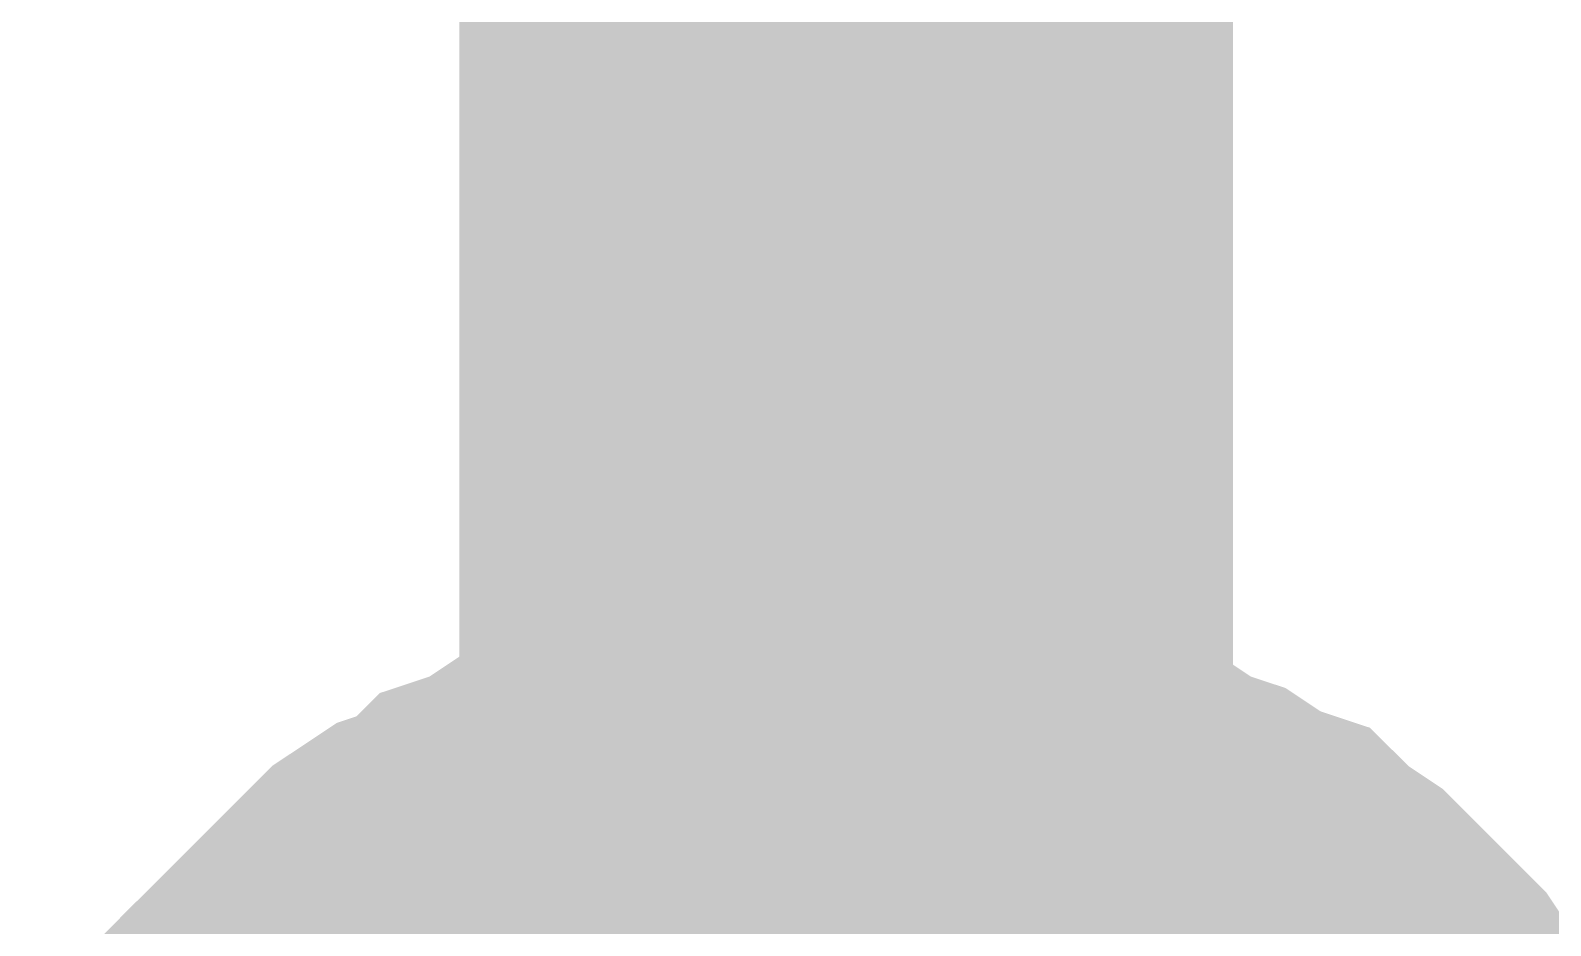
# Model space of a CAD drawing. Header units: inches. Extents: x 0 to 841, y 0 to 594.
# Drawn here: x 199.231 to 200.703, y 558.072 to 558.94 of the extents above; entities that cross this region are included whole.
import ezdxf

# ---------------------------------------------------------------- set-up
doc = ezdxf.new("R2010")
doc.units = ezdxf.units.IN
doc.layers.add('Sheet', color=255, linetype='Continuous')

msp = doc.modelspace()

# ---------------------------------------------------------------- linework, layer by layer
at = {"layer": 'Sheet'}
for points in [[(200.0205, 557.4926, 0.7493, 0.7493, 0), (200.0205, 562.4898, 0.7493, 0.7493, 0)], [(200.0205, 562.4898, 0.2997, 0.2997, 0), (200.0205, 557.4926, 0.2997, 0.2997, 0)], [(199.3804, 557.9194, 0.2997, 0.2997, 0), (199.4029, 557.953, 0.2997, 0.2997, 0), (199.4253, 557.9755, 0.2997, 0.2997, 0), (199.459, 558.0092, 0.2997, 0.2997, 0), (199.4815, 558.0316, 0.2997, 0.2997, 0), (199.5039, 558.0541, 0.2997, 0.2997, 0), (199.5376, 558.0878, 0.2997, 0.2997, 0), (199.5601, 558.1103, 0.2997, 0.2997, 0), (199.5938, 558.1327, 0.2997, 0.2997, 0), (199.6275, 558.1439, 0.2997, 0.2997, 0), (199.6499, 558.1664, 0.2997, 0.2997, 0), (199.6836, 558.1776, 0.2997, 0.2997, 0), (199.7173, 558.2001, 0.2997, 0.2997, 0), (199.751, 558.2113, 0.2997, 0.2997, 0), (199.7959, 558.2226, 0.2997, 0.2997, 0), (199.8296, 558.2338, 0.2997, 0.2997, 0), (199.8633, 558.245, 0.2997, 0.2997, 0), (199.9082, 558.245, 0.2997, 0.2997, 0), (199.9419, 558.2562, 0.2997, 0.2997, 0), (199.9756, 558.2562, 0.2997, 0.2997, 0), (200.0205, 558.2562, 0.2997, 0.2997, 0)], [(199.3804, 557.9194, 0.2997, 0.2997, 0), (199.4029, 557.953, 0.2997, 0.2997, 0), (199.4253, 557.9755, 0.2997, 0.2997, 0), (199.459, 558.0092, 0.2997, 0.2997, 0), (199.4815, 558.0316, 0.2997, 0.2997, 0), (199.5039, 558.0541, 0.2997, 0.2997, 0), (199.5376, 558.0878, 0.2997, 0.2997, 0), (199.5601, 558.1103, 0.2997, 0.2997, 0), (199.5938, 558.1327, 0.2997, 0.2997, 0), (199.6275, 558.1439, 0.2997, 0.2997, 0), (199.6499, 558.1664, 0.2997, 0.2997, 0), (199.6836, 558.1776, 0.2997, 0.2997, 0), (199.7173, 558.2001, 0.2997, 0.2997, 0), (199.751, 558.2113, 0.2997, 0.2997, 0), (199.7959, 558.2226, 0.2997, 0.2997, 0), (199.8296, 558.2338, 0.2997, 0.2997, 0), (199.8633, 558.245, 0.2997, 0.2997, 0), (199.9082, 558.245, 0.2997, 0.2997, 0), (199.9419, 558.2562, 0.2997, 0.2997, 0), (199.9756, 558.2562, 0.2997, 0.2997, 0), (200.0205, 558.2562, 0.2997, 0.2997, 0)], [(199.3804, 557.9194, 0.2997, 0.2997, 0), (199.4029, 557.953, 0.2997, 0.2997, 0), (199.4253, 557.9755, 0.2997, 0.2997, 0), (199.459, 558.0092, 0.2997, 0.2997, 0), (199.4815, 558.0316, 0.2997, 0.2997, 0), (199.5039, 558.0541, 0.2997, 0.2997, 0), (199.5376, 558.0878, 0.2997, 0.2997, 0), (199.5601, 558.1103, 0.2997, 0.2997, 0), (199.5938, 558.1327, 0.2997, 0.2997, 0), (199.6275, 558.1439, 0.2997, 0.2997, 0), (199.6499, 558.1664, 0.2997, 0.2997, 0), (199.6836, 558.1776, 0.2997, 0.2997, 0), (199.7173, 558.2001, 0.2997, 0.2997, 0), (199.751, 558.2113, 0.2997, 0.2997, 0), (199.7959, 558.2226, 0.2997, 0.2997, 0), (199.8296, 558.2338, 0.2997, 0.2997, 0), (199.8633, 558.245, 0.2997, 0.2997, 0), (199.9082, 558.245, 0.2997, 0.2997, 0), (199.9419, 558.2562, 0.2997, 0.2997, 0), (199.9756, 558.2562, 0.2997, 0.2997, 0), (200.0205, 558.2562, 0.2997, 0.2997, 0)], [(199.3804, 557.9194, 0.2997, 0.2997, 0), (199.4029, 557.953, 0.2997, 0.2997, 0), (199.4253, 557.9755, 0.2997, 0.2997, 0), (199.459, 558.0092, 0.2997, 0.2997, 0), (199.4815, 558.0316, 0.2997, 0.2997, 0), (199.5039, 558.0541, 0.2997, 0.2997, 0), (199.5376, 558.0878, 0.2997, 0.2997, 0), (199.5601, 558.1103, 0.2997, 0.2997, 0), (199.5938, 558.1327, 0.2997, 0.2997, 0), (199.6275, 558.1439, 0.2997, 0.2997, 0), (199.6499, 558.1664, 0.2997, 0.2997, 0), (199.6836, 558.1776, 0.2997, 0.2997, 0), (199.7173, 558.2001, 0.2997, 0.2997, 0), (199.751, 558.2113, 0.2997, 0.2997, 0), (199.7959, 558.2226, 0.2997, 0.2997, 0), (199.8296, 558.2338, 0.2997, 0.2997, 0), (199.8633, 558.245, 0.2997, 0.2997, 0), (199.9082, 558.245, 0.2997, 0.2997, 0), (199.9419, 558.2562, 0.2997, 0.2997, 0), (199.9756, 558.2562, 0.2997, 0.2997, 0), (200.0205, 558.2562, 0.2997, 0.2997, 0)], [(199.3804, 557.9194, 0.2997, 0.2997, 0), (199.4029, 557.953, 0.2997, 0.2997, 0), (199.4253, 557.9755, 0.2997, 0.2997, 0), (199.459, 558.0092, 0.2997, 0.2997, 0), (199.4815, 558.0316, 0.2997, 0.2997, 0), (199.5039, 558.0541, 0.2997, 0.2997, 0), (199.5376, 558.0878, 0.2997, 0.2997, 0), (199.5601, 558.1103, 0.2997, 0.2997, 0), (199.5938, 558.1327, 0.2997, 0.2997, 0), (199.6275, 558.1439, 0.2997, 0.2997, 0), (199.6499, 558.1664, 0.2997, 0.2997, 0), (199.6836, 558.1776, 0.2997, 0.2997, 0), (199.7173, 558.2001, 0.2997, 0.2997, 0), (199.751, 558.2113, 0.2997, 0.2997, 0), (199.7959, 558.2226, 0.2997, 0.2997, 0), (199.8296, 558.2338, 0.2997, 0.2997, 0), (199.8633, 558.245, 0.2997, 0.2997, 0), (199.9082, 558.245, 0.2997, 0.2997, 0), (199.9419, 558.2562, 0.2997, 0.2997, 0), (199.9756, 558.2562, 0.2997, 0.2997, 0), (200.0205, 558.2562, 0.2997, 0.2997, 0)], [(200.0205, 558.2562, 0.2997, 0.2997, 0), (200.0205, 558.2562, 0.2997, 0.2997, 0)], [(200.0205, 558.2562, 0.2997, 0.2997, 0), (200.0542, 558.2562, 0.2997, 0.2997, 0), (200.0991, 558.2562, 0.2997, 0.2997, 0), (200.1328, 558.245, 0.2997, 0.2997, 0), (200.1777, 558.245, 0.2997, 0.2997, 0), (200.2114, 558.2338, 0.2997, 0.2997, 0), (200.245, 558.2226, 0.2997, 0.2997, 0), (200.2787, 558.2113, 0.2997, 0.2997, 0), (200.3124, 558.2001, 0.2997, 0.2997, 0), (200.3461, 558.1776, 0.2997, 0.2997, 0), (200.3798, 558.1664, 0.2997, 0.2997, 0), (200.4135, 558.1439, 0.2997, 0.2997, 0), (200.4472, 558.1327, 0.2997, 0.2997, 0), (200.4696, 558.1103, 0.2997, 0.2997, 0), (200.5033, 558.0878, 0.2997, 0.2997, 0), (200.537, 558.0541, 0.2997, 0.2997, 0), (200.5595, 558.0316, 0.2997, 0.2997, 0), (200.5819, 558.0092, 0.2997, 0.2997, 0), (200.6044, 557.9755, 0.2997, 0.2997, 0), (200.6268, 557.953, 0.2997, 0.2997, 0), (200.6493, 557.9194, 0.2997, 0.2997, 0)], [(200.0205, 558.2562, 0.2997, 0.2997, 0), (200.0205, 558.2562, 0.2997, 0.2997, 0)], [(200.0205, 558.2562, 0.2997, 0.2997, 0), (200.0542, 558.2562, 0.2997, 0.2997, 0), (200.0991, 558.2562, 0.2997, 0.2997, 0), (200.1328, 558.245, 0.2997, 0.2997, 0), (200.1777, 558.245, 0.2997, 0.2997, 0), (200.2114, 558.2338, 0.2997, 0.2997, 0), (200.245, 558.2226, 0.2997, 0.2997, 0), (200.2787, 558.2113, 0.2997, 0.2997, 0), (200.3124, 558.2001, 0.2997, 0.2997, 0), (200.3461, 558.1776, 0.2997, 0.2997, 0), (200.3798, 558.1664, 0.2997, 0.2997, 0), (200.4135, 558.1439, 0.2997, 0.2997, 0), (200.4472, 558.1327, 0.2997, 0.2997, 0), (200.4696, 558.1103, 0.2997, 0.2997, 0), (200.5033, 558.0878, 0.2997, 0.2997, 0), (200.537, 558.0541, 0.2997, 0.2997, 0), (200.5595, 558.0316, 0.2997, 0.2997, 0), (200.5819, 558.0092, 0.2997, 0.2997, 0), (200.6044, 557.9755, 0.2997, 0.2997, 0), (200.6268, 557.953, 0.2997, 0.2997, 0), (200.6493, 557.9194, 0.2997, 0.2997, 0)], [(200.0205, 558.2562, 0.2997, 0.2997, 0), (200.0205, 558.2562, 0.2997, 0.2997, 0)], [(200.0205, 558.2562, 0.2997, 0.2997, 0), (200.0542, 558.2562, 0.2997, 0.2997, 0), (200.0991, 558.2562, 0.2997, 0.2997, 0), (200.1328, 558.245, 0.2997, 0.2997, 0), (200.1777, 558.245, 0.2997, 0.2997, 0), (200.2114, 558.2338, 0.2997, 0.2997, 0), (200.245, 558.2226, 0.2997, 0.2997, 0), (200.2787, 558.2113, 0.2997, 0.2997, 0), (200.3124, 558.2001, 0.2997, 0.2997, 0), (200.3461, 558.1776, 0.2997, 0.2997, 0), (200.3798, 558.1664, 0.2997, 0.2997, 0), (200.4135, 558.1439, 0.2997, 0.2997, 0), (200.4472, 558.1327, 0.2997, 0.2997, 0), (200.4696, 558.1103, 0.2997, 0.2997, 0), (200.5033, 558.0878, 0.2997, 0.2997, 0), (200.537, 558.0541, 0.2997, 0.2997, 0), (200.5595, 558.0316, 0.2997, 0.2997, 0), (200.5819, 558.0092, 0.2997, 0.2997, 0), (200.6044, 557.9755, 0.2997, 0.2997, 0), (200.6268, 557.953, 0.2997, 0.2997, 0), (200.6493, 557.9194, 0.2997, 0.2997, 0)], [(200.0205, 558.2562, 0.2997, 0.2997, 0), (200.0205, 558.2562, 0.2997, 0.2997, 0)], [(200.0205, 558.2562, 0.2997, 0.2997, 0), (200.0542, 558.2562, 0.2997, 0.2997, 0), (200.0991, 558.2562, 0.2997, 0.2997, 0), (200.1328, 558.245, 0.2997, 0.2997, 0), (200.1777, 558.245, 0.2997, 0.2997, 0), (200.2114, 558.2338, 0.2997, 0.2997, 0), (200.245, 558.2226, 0.2997, 0.2997, 0), (200.2787, 558.2113, 0.2997, 0.2997, 0), (200.3124, 558.2001, 0.2997, 0.2997, 0), (200.3461, 558.1776, 0.2997, 0.2997, 0), (200.3798, 558.1664, 0.2997, 0.2997, 0), (200.4135, 558.1439, 0.2997, 0.2997, 0), (200.4472, 558.1327, 0.2997, 0.2997, 0), (200.4696, 558.1103, 0.2997, 0.2997, 0), (200.5033, 558.0878, 0.2997, 0.2997, 0), (200.537, 558.0541, 0.2997, 0.2997, 0), (200.5595, 558.0316, 0.2997, 0.2997, 0), (200.5819, 558.0092, 0.2997, 0.2997, 0), (200.6044, 557.9755, 0.2997, 0.2997, 0), (200.6268, 557.953, 0.2997, 0.2997, 0), (200.6493, 557.9194, 0.2997, 0.2997, 0)], [(200.0205, 558.2562, 0.2997, 0.2997, 0), (200.0205, 558.2562, 0.2997, 0.2997, 0)], [(200.0205, 558.2562, 0.2997, 0.2997, 0), (200.0542, 558.2562, 0.2997, 0.2997, 0), (200.0991, 558.2562, 0.2997, 0.2997, 0), (200.1328, 558.245, 0.2997, 0.2997, 0), (200.1777, 558.245, 0.2997, 0.2997, 0), (200.2114, 558.2338, 0.2997, 0.2997, 0), (200.245, 558.2226, 0.2997, 0.2997, 0), (200.2787, 558.2113, 0.2997, 0.2997, 0), (200.3124, 558.2001, 0.2997, 0.2997, 0), (200.3461, 558.1776, 0.2997, 0.2997, 0), (200.3798, 558.1664, 0.2997, 0.2997, 0), (200.4135, 558.1439, 0.2997, 0.2997, 0), (200.4472, 558.1327, 0.2997, 0.2997, 0), (200.4696, 558.1103, 0.2997, 0.2997, 0), (200.5033, 558.0878, 0.2997, 0.2997, 0), (200.537, 558.0541, 0.2997, 0.2997, 0), (200.5595, 558.0316, 0.2997, 0.2997, 0), (200.5819, 558.0092, 0.2997, 0.2997, 0), (200.6044, 557.9755, 0.2997, 0.2997, 0), (200.6268, 557.953, 0.2997, 0.2997, 0), (200.6493, 557.9194, 0.2997, 0.2997, 0)], [(199.459, 558.0092, 0.0991, 0.0991, 0), (199.4815, 558.0316, 0.0991, 0.0991, 0), (199.5039, 558.0541, 0.0991, 0.0991, 0), (199.5376, 558.0878, 0.0991, 0.0991, 0), (199.5601, 558.1103, 0.0991, 0.0991, 0), (199.5938, 558.1327, 0.0991, 0.0991, 0), (199.6275, 558.1439, 0.0991, 0.0991, 0), (199.6499, 558.1664, 0.0991, 0.0991, 0), (199.6836, 558.1776, 0.0991, 0.0991, 0), (199.7173, 558.2001, 0.0991, 0.0991, 0), (199.751, 558.2113, 0.0991, 0.0991, 0), (199.7959, 558.2226, 0.0991, 0.0991, 0), (199.8296, 558.2338, 0.0991, 0.0991, 0), (199.8633, 558.245, 0.0991, 0.0991, 0), (199.9082, 558.245, 0.0991, 0.0991, 0), (199.9419, 558.2562, 0.0991, 0.0991, 0), (199.9756, 558.2562, 0.0991, 0.0991, 0), (200.0205, 558.2562, 0.0991, 0.0991, 0)], [(199.459, 558.0092, 0.0991, 0.0991, 0), (199.4815, 558.0316, 0.0991, 0.0991, 0), (199.5039, 558.0541, 0.0991, 0.0991, 0), (199.5376, 558.0878, 0.0991, 0.0991, 0), (199.5601, 558.1103, 0.0991, 0.0991, 0), (199.5938, 558.1327, 0.0991, 0.0991, 0), (199.6275, 558.1439, 0.0991, 0.0991, 0), (199.6499, 558.1664, 0.0991, 0.0991, 0), (199.6836, 558.1776, 0.0991, 0.0991, 0), (199.7173, 558.2001, 0.0991, 0.0991, 0), (199.751, 558.2113, 0.0991, 0.0991, 0), (199.7959, 558.2226, 0.0991, 0.0991, 0), (199.8296, 558.2338, 0.0991, 0.0991, 0), (199.8633, 558.245, 0.0991, 0.0991, 0), (199.9082, 558.245, 0.0991, 0.0991, 0), (199.9419, 558.2562, 0.0991, 0.0991, 0), (199.9756, 558.2562, 0.0991, 0.0991, 0), (200.0205, 558.2562, 0.0991, 0.0991, 0)], [(199.459, 558.0092, 0.0991, 0.0991, 0), (199.4815, 558.0316, 0.0991, 0.0991, 0), (199.5039, 558.0541, 0.0991, 0.0991, 0), (199.5376, 558.0878, 0.0991, 0.0991, 0), (199.5601, 558.1103, 0.0991, 0.0991, 0), (199.5938, 558.1327, 0.0991, 0.0991, 0), (199.6275, 558.1439, 0.0991, 0.0991, 0), (199.6499, 558.1664, 0.0991, 0.0991, 0), (199.6836, 558.1776, 0.0991, 0.0991, 0), (199.7173, 558.2001, 0.0991, 0.0991, 0), (199.751, 558.2113, 0.0991, 0.0991, 0), (199.7959, 558.2226, 0.0991, 0.0991, 0), (199.8296, 558.2338, 0.0991, 0.0991, 0), (199.8633, 558.245, 0.0991, 0.0991, 0), (199.9082, 558.245, 0.0991, 0.0991, 0), (199.9419, 558.2562, 0.0991, 0.0991, 0), (199.9756, 558.2562, 0.0991, 0.0991, 0), (200.0205, 558.2562, 0.0991, 0.0991, 0)], [(199.459, 558.0092, 0.0991, 0.0991, 0), (199.4815, 558.0316, 0.0991, 0.0991, 0), (199.5039, 558.0541, 0.0991, 0.0991, 0), (199.5376, 558.0878, 0.0991, 0.0991, 0), (199.5601, 558.1103, 0.0991, 0.0991, 0), (199.5938, 558.1327, 0.0991, 0.0991, 0), (199.6275, 558.1439, 0.0991, 0.0991, 0), (199.6499, 558.1664, 0.0991, 0.0991, 0), (199.6836, 558.1776, 0.0991, 0.0991, 0), (199.7173, 558.2001, 0.0991, 0.0991, 0), (199.751, 558.2113, 0.0991, 0.0991, 0), (199.7959, 558.2226, 0.0991, 0.0991, 0), (199.8296, 558.2338, 0.0991, 0.0991, 0), (199.8633, 558.245, 0.0991, 0.0991, 0), (199.9082, 558.245, 0.0991, 0.0991, 0), (199.9419, 558.2562, 0.0991, 0.0991, 0), (199.9756, 558.2562, 0.0991, 0.0991, 0), (200.0205, 558.2562, 0.0991, 0.0991, 0)], [(199.459, 558.0092, 0.0991, 0.0991, 0), (199.4815, 558.0316, 0.0991, 0.0991, 0), (199.5039, 558.0541, 0.0991, 0.0991, 0), (199.5376, 558.0878, 0.0991, 0.0991, 0), (199.5601, 558.1103, 0.0991, 0.0991, 0), (199.5938, 558.1327, 0.0991, 0.0991, 0), (199.6275, 558.1439, 0.0991, 0.0991, 0), (199.6499, 558.1664, 0.0991, 0.0991, 0), (199.6836, 558.1776, 0.0991, 0.0991, 0), (199.7173, 558.2001, 0.0991, 0.0991, 0), (199.751, 558.2113, 0.0991, 0.0991, 0), (199.7959, 558.2226, 0.0991, 0.0991, 0), (199.8296, 558.2338, 0.0991, 0.0991, 0), (199.8633, 558.245, 0.0991, 0.0991, 0), (199.9082, 558.245, 0.0991, 0.0991, 0), (199.9419, 558.2562, 0.0991, 0.0991, 0), (199.9756, 558.2562, 0.0991, 0.0991, 0), (200.0205, 558.2562, 0.0991, 0.0991, 0)], [(200.0205, 558.2562, 0.0991, 0.0991, 0), (200.0205, 558.2562, 0.0991, 0.0991, 0)], [(200.0205, 558.2562, 0.0991, 0.0991, 0), (200.0542, 558.2562, 0.0991, 0.0991, 0), (200.0991, 558.2562, 0.0991, 0.0991, 0), (200.1328, 558.245, 0.0991, 0.0991, 0), (200.1777, 558.245, 0.0991, 0.0991, 0), (200.2114, 558.2338, 0.0991, 0.0991, 0), (200.245, 558.2226, 0.0991, 0.0991, 0), (200.2787, 558.2113, 0.0991, 0.0991, 0), (200.3124, 558.2001, 0.0991, 0.0991, 0), (200.3461, 558.1776, 0.0991, 0.0991, 0), (200.3798, 558.1664, 0.0991, 0.0991, 0), (200.4135, 558.1439, 0.0991, 0.0991, 0), (200.4472, 558.1327, 0.0991, 0.0991, 0), (200.4696, 558.1103, 0.0991, 0.0991, 0), (200.5033, 558.0878, 0.0991, 0.0991, 0), (200.537, 558.0541, 0.0991, 0.0991, 0), (200.5595, 558.0316, 0.0991, 0.0991, 0), (200.5819, 558.0092, 0.0991, 0.0991, 0)], [(200.0205, 558.2562, 0.0991, 0.0991, 0), (200.0205, 558.2562, 0.0991, 0.0991, 0)], [(200.0205, 558.2562, 0.0991, 0.0991, 0), (200.0542, 558.2562, 0.0991, 0.0991, 0), (200.0991, 558.2562, 0.0991, 0.0991, 0), (200.1328, 558.245, 0.0991, 0.0991, 0), (200.1777, 558.245, 0.0991, 0.0991, 0), (200.2114, 558.2338, 0.0991, 0.0991, 0), (200.245, 558.2226, 0.0991, 0.0991, 0), (200.2787, 558.2113, 0.0991, 0.0991, 0), (200.3124, 558.2001, 0.0991, 0.0991, 0), (200.3461, 558.1776, 0.0991, 0.0991, 0), (200.3798, 558.1664, 0.0991, 0.0991, 0), (200.4135, 558.1439, 0.0991, 0.0991, 0), (200.4472, 558.1327, 0.0991, 0.0991, 0), (200.4696, 558.1103, 0.0991, 0.0991, 0), (200.5033, 558.0878, 0.0991, 0.0991, 0), (200.537, 558.0541, 0.0991, 0.0991, 0), (200.5595, 558.0316, 0.0991, 0.0991, 0), (200.5819, 558.0092, 0.0991, 0.0991, 0)], [(200.0205, 558.2562, 0.0991, 0.0991, 0), (200.0205, 558.2562, 0.0991, 0.0991, 0)], [(200.0205, 558.2562, 0.0991, 0.0991, 0), (200.0542, 558.2562, 0.0991, 0.0991, 0), (200.0991, 558.2562, 0.0991, 0.0991, 0), (200.1328, 558.245, 0.0991, 0.0991, 0), (200.1777, 558.245, 0.0991, 0.0991, 0), (200.2114, 558.2338, 0.0991, 0.0991, 0), (200.245, 558.2226, 0.0991, 0.0991, 0), (200.2787, 558.2113, 0.0991, 0.0991, 0), (200.3124, 558.2001, 0.0991, 0.0991, 0), (200.3461, 558.1776, 0.0991, 0.0991, 0), (200.3798, 558.1664, 0.0991, 0.0991, 0), (200.4135, 558.1439, 0.0991, 0.0991, 0), (200.4472, 558.1327, 0.0991, 0.0991, 0), (200.4696, 558.1103, 0.0991, 0.0991, 0), (200.5033, 558.0878, 0.0991, 0.0991, 0), (200.537, 558.0541, 0.0991, 0.0991, 0), (200.5595, 558.0316, 0.0991, 0.0991, 0), (200.5819, 558.0092, 0.0991, 0.0991, 0)], [(200.0205, 558.2562, 0.0991, 0.0991, 0), (200.0205, 558.2562, 0.0991, 0.0991, 0)], [(200.0205, 558.2562, 0.0991, 0.0991, 0), (200.0542, 558.2562, 0.0991, 0.0991, 0), (200.0991, 558.2562, 0.0991, 0.0991, 0), (200.1328, 558.245, 0.0991, 0.0991, 0), (200.1777, 558.245, 0.0991, 0.0991, 0), (200.2114, 558.2338, 0.0991, 0.0991, 0), (200.245, 558.2226, 0.0991, 0.0991, 0), (200.2787, 558.2113, 0.0991, 0.0991, 0), (200.3124, 558.2001, 0.0991, 0.0991, 0), (200.3461, 558.1776, 0.0991, 0.0991, 0), (200.3798, 558.1664, 0.0991, 0.0991, 0), (200.4135, 558.1439, 0.0991, 0.0991, 0), (200.4472, 558.1327, 0.0991, 0.0991, 0), (200.4696, 558.1103, 0.0991, 0.0991, 0), (200.5033, 558.0878, 0.0991, 0.0991, 0), (200.537, 558.0541, 0.0991, 0.0991, 0), (200.5595, 558.0316, 0.0991, 0.0991, 0), (200.5819, 558.0092, 0.0991, 0.0991, 0)], [(200.0205, 558.2562, 0.0991, 0.0991, 0), (200.0205, 558.2562, 0.0991, 0.0991, 0)], [(200.0205, 558.2562, 0.0991, 0.0991, 0), (200.0542, 558.2562, 0.0991, 0.0991, 0), (200.0991, 558.2562, 0.0991, 0.0991, 0), (200.1328, 558.245, 0.0991, 0.0991, 0), (200.1777, 558.245, 0.0991, 0.0991, 0), (200.2114, 558.2338, 0.0991, 0.0991, 0), (200.245, 558.2226, 0.0991, 0.0991, 0), (200.2787, 558.2113, 0.0991, 0.0991, 0), (200.3124, 558.2001, 0.0991, 0.0991, 0), (200.3461, 558.1776, 0.0991, 0.0991, 0), (200.3798, 558.1664, 0.0991, 0.0991, 0), (200.4135, 558.1439, 0.0991, 0.0991, 0), (200.4472, 558.1327, 0.0991, 0.0991, 0), (200.4696, 558.1103, 0.0991, 0.0991, 0), (200.5033, 558.0878, 0.0991, 0.0991, 0), (200.537, 558.0541, 0.0991, 0.0991, 0), (200.5595, 558.0316, 0.0991, 0.0991, 0), (200.5819, 558.0092, 0.0991, 0.0991, 0)], [(199.7397, 557.9081, 0.2997, 0.2997, 0), (199.7622, 557.9306, 0.2997, 0.2997, 0), (199.7734, 557.9418, 0.2997, 0.2997, 0), (199.7959, 557.953, 0.2997, 0.2997, 0), (199.8183, 557.953, 0.2997, 0.2997, 0), (199.8408, 557.9643, 0.2997, 0.2997, 0), (199.8745, 557.9755, 0.2997, 0.2997, 0), (199.897, 557.9867, 0.2997, 0.2997, 0), (199.9194, 557.9867, 0.2997, 0.2997, 0), (199.9419, 557.9867, 0.2997, 0.2997, 0), (199.9643, 557.998, 0.2997, 0.2997, 0), (199.998, 557.998, 0.2997, 0.2997, 0), (200.0205, 557.998, 0.2997, 0.2997, 0)], [(199.7397, 557.9081, 0.2997, 0.2997, 0), (199.7622, 557.9306, 0.2997, 0.2997, 0), (199.7734, 557.9418, 0.2997, 0.2997, 0), (199.7959, 557.953, 0.2997, 0.2997, 0), (199.8183, 557.953, 0.2997, 0.2997, 0), (199.8408, 557.9643, 0.2997, 0.2997, 0), (199.8745, 557.9755, 0.2997, 0.2997, 0), (199.897, 557.9867, 0.2997, 0.2997, 0), (199.9194, 557.9867, 0.2997, 0.2997, 0), (199.9419, 557.9867, 0.2997, 0.2997, 0), (199.9643, 557.998, 0.2997, 0.2997, 0), (199.998, 557.998, 0.2997, 0.2997, 0), (200.0205, 557.998, 0.2997, 0.2997, 0)], [(199.7397, 557.9081, 0.2997, 0.2997, 0), (199.7622, 557.9306, 0.2997, 0.2997, 0), (199.7734, 557.9418, 0.2997, 0.2997, 0), (199.7959, 557.953, 0.2997, 0.2997, 0), (199.8183, 557.953, 0.2997, 0.2997, 0), (199.8408, 557.9643, 0.2997, 0.2997, 0), (199.8745, 557.9755, 0.2997, 0.2997, 0), (199.897, 557.9867, 0.2997, 0.2997, 0), (199.9194, 557.9867, 0.2997, 0.2997, 0), (199.9419, 557.9867, 0.2997, 0.2997, 0), (199.9643, 557.998, 0.2997, 0.2997, 0), (199.998, 557.998, 0.2997, 0.2997, 0), (200.0205, 557.998, 0.2997, 0.2997, 0)], [(199.7397, 557.9081, 0.2997, 0.2997, 0), (199.7622, 557.9306, 0.2997, 0.2997, 0), (199.7734, 557.9418, 0.2997, 0.2997, 0), (199.7959, 557.953, 0.2997, 0.2997, 0), (199.8183, 557.953, 0.2997, 0.2997, 0), (199.8408, 557.9643, 0.2997, 0.2997, 0), (199.8745, 557.9755, 0.2997, 0.2997, 0), (199.897, 557.9867, 0.2997, 0.2997, 0), (199.9194, 557.9867, 0.2997, 0.2997, 0), (199.9419, 557.9867, 0.2997, 0.2997, 0), (199.9643, 557.998, 0.2997, 0.2997, 0), (199.998, 557.998, 0.2997, 0.2997, 0), (200.0205, 557.998, 0.2997, 0.2997, 0)], [(200.0205, 557.998, 0.2997, 0.2997, 0), (200.0205, 557.998, 0.2997, 0.2997, 0)], [(200.0205, 557.998, 0.2997, 0.2997, 0), (200.0429, 557.998, 0.2997, 0.2997, 0), (200.0766, 557.998, 0.2997, 0.2997, 0), (200.0991, 557.9867, 0.2997, 0.2997, 0), (200.1215, 557.9867, 0.2997, 0.2997, 0), (200.144, 557.9867, 0.2997, 0.2997, 0), (200.1664, 557.9755, 0.2997, 0.2997, 0), (200.2001, 557.9643, 0.2997, 0.2997, 0), (200.2226, 557.953, 0.2997, 0.2997, 0), (200.245, 557.953, 0.2997, 0.2997, 0), (200.2675, 557.9418, 0.2997, 0.2997, 0), (200.2787, 557.9306, 0.2997, 0.2997, 0), (200.3012, 557.9081, 0.2997, 0.2997, 0)], [(200.0205, 557.998, 0.2997, 0.2997, 0), (200.0205, 557.998, 0.2997, 0.2997, 0)], [(200.0205, 557.998, 0.2997, 0.2997, 0), (200.0429, 557.998, 0.2997, 0.2997, 0), (200.0766, 557.998, 0.2997, 0.2997, 0), (200.0991, 557.9867, 0.2997, 0.2997, 0), (200.1215, 557.9867, 0.2997, 0.2997, 0), (200.144, 557.9867, 0.2997, 0.2997, 0), (200.1664, 557.9755, 0.2997, 0.2997, 0), (200.2001, 557.9643, 0.2997, 0.2997, 0), (200.2226, 557.953, 0.2997, 0.2997, 0), (200.245, 557.953, 0.2997, 0.2997, 0), (200.2675, 557.9418, 0.2997, 0.2997, 0), (200.2787, 557.9306, 0.2997, 0.2997, 0), (200.3012, 557.9081, 0.2997, 0.2997, 0)], [(200.0205, 557.998, 0.2997, 0.2997, 0), (200.0205, 557.998, 0.2997, 0.2997, 0)], [(200.0205, 557.998, 0.2997, 0.2997, 0), (200.0429, 557.998, 0.2997, 0.2997, 0), (200.0766, 557.998, 0.2997, 0.2997, 0), (200.0991, 557.9867, 0.2997, 0.2997, 0), (200.1215, 557.9867, 0.2997, 0.2997, 0), (200.144, 557.9867, 0.2997, 0.2997, 0), (200.1664, 557.9755, 0.2997, 0.2997, 0), (200.2001, 557.9643, 0.2997, 0.2997, 0), (200.2226, 557.953, 0.2997, 0.2997, 0), (200.245, 557.953, 0.2997, 0.2997, 0), (200.2675, 557.9418, 0.2997, 0.2997, 0), (200.2787, 557.9306, 0.2997, 0.2997, 0), (200.3012, 557.9081, 0.2997, 0.2997, 0)], [(200.0205, 557.998, 0.2997, 0.2997, 0), (200.0205, 557.998, 0.2997, 0.2997, 0)], [(200.0205, 557.998, 0.2997, 0.2997, 0), (200.0429, 557.998, 0.2997, 0.2997, 0), (200.0766, 557.998, 0.2997, 0.2997, 0), (200.0991, 557.9867, 0.2997, 0.2997, 0), (200.1215, 557.9867, 0.2997, 0.2997, 0), (200.144, 557.9867, 0.2997, 0.2997, 0), (200.1664, 557.9755, 0.2997, 0.2997, 0), (200.2001, 557.9643, 0.2997, 0.2997, 0), (200.2226, 557.953, 0.2997, 0.2997, 0), (200.245, 557.953, 0.2997, 0.2997, 0), (200.2675, 557.9418, 0.2997, 0.2997, 0), (200.2787, 557.9306, 0.2997, 0.2997, 0), (200.3012, 557.9081, 0.2997, 0.2997, 0)]]:
    msp.add_lwpolyline(points, format="xyseb", dxfattribs=at)

doc.saveas('drawing.dxf')
